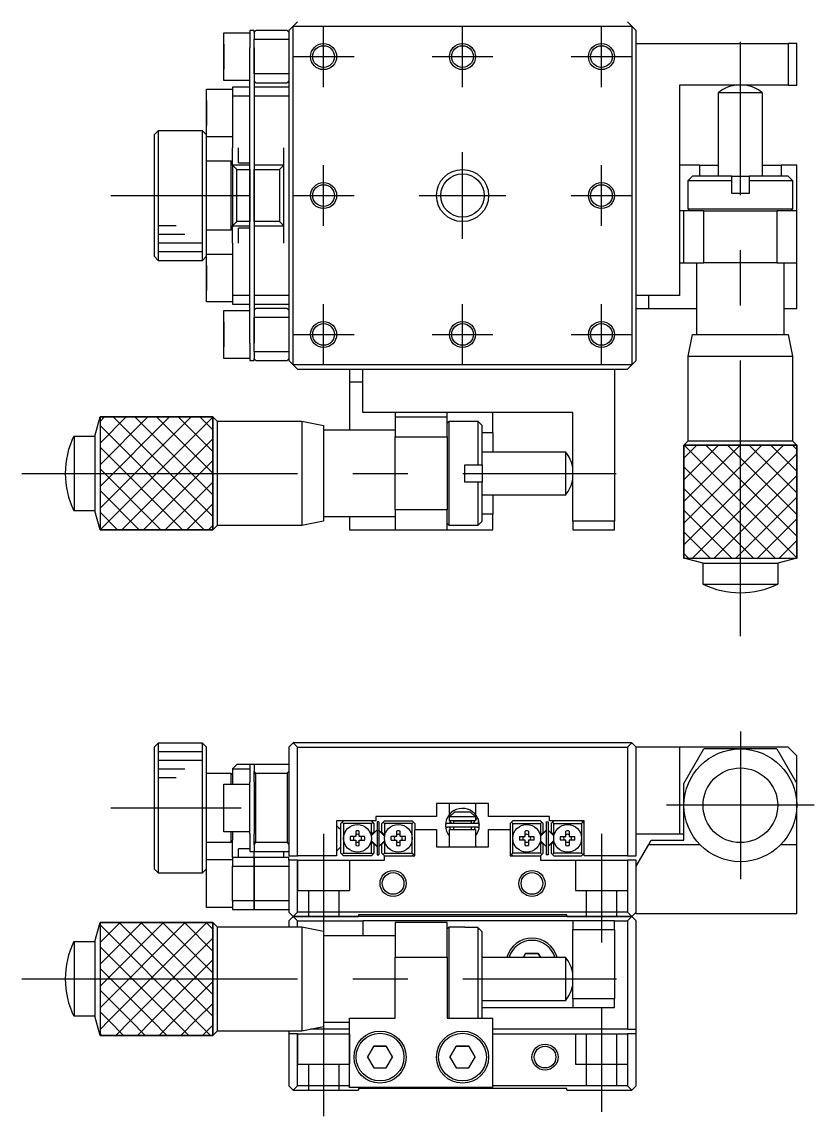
# Model space of a CAD drawing. Extents: x 173 to 489, y -44 to 190.
# Drawn here: x 335.3 to 426.6, y -10.2 to 115.8 of the extents above; entities that cross this region are included whole.
import ezdxf

# ---------------------------------------------------------------- set-up
doc = ezdxf.new("R2010")
doc.units = 0
doc.linetypes.add('CENTER', pattern=[50.8, 31.75, -6.35, 6.35, -6.35])
doc.linetypes.add('DASHED', pattern=[19.05, 12.7, -6.35])
doc.layers.get('0').update_dxf_attribs({"linetype": 'CONTINUOUS'})
doc.layers.add('CENTER', color=1, linetype='CENTER')

msp = doc.modelspace()

# ---------------------------------------------------------------- linework, layer by layer
at = {"color": 7, "linetype": 'CONTINUOUS'}
for p, q in [((362.06, 114.82), (361.56, 114.82)), ((361.56, 114.82), (361.56, 112.82)), ((362.06, 114.62), (362.26, 114.82)), ((362.06, 114.62), (362.06, 114.82)), ((365.86, 114.82), (362.26, 114.82)), ((365.86, 114.82), (366.06, 114.62)), ((366.56, 115.32), (366.06, 114.82)), ((366.06, 114.82), (366.06, 76.82)), ((367.06, 115.82), (366.56, 115.32)), ((366.56, 115.32), (405.56, 115.32)), ((366.56, 76.32), (366.56, 115.32)), ((405.56, 115.32), (405.06, 115.82)), ((405.56, 115.32), (405.56, 76.32)), ((406.06, 114.82), (405.56, 115.32)), ((406.06, 76.82), (406.06, 114.82)), ((358.56, 111.82), (358.56, 114.57)), ((358.56, 109.07), (358.56, 114.57)), ((358.56, 114.57), (361.56, 114.57)), ((362.06, 114.62), (362.06, 113.82)), ((362.06, 113.82), (366.06, 113.82)), ((362.06, 112.82), (362.06, 113.82)), ((362.06, 112.82), (362.06, 113.82)), ((358.56, 112.54), (358.56, 113.27)), ((358.56, 113.27), (358.56, 112.54)), ((358.56, 111.1), (358.56, 112.54)), ((358.56, 112.54), (358.56, 111.1)), ((361.56, 98.82), (361.56, 112.82)), ((362.06, 109.82), (362.06, 112.82)), ((362.06, 112.82), (362.06, 109.82)), ((406.06, 113.32), (423.56, 113.32)), ((424.56, 113.32), (423.56, 113.32)), ((423.56, 113.32), (423.56, 108.52)), ((424.56, 108.52), (424.56, 113.32)), ((358.56, 109.07), (358.56, 111.82)), ((358.56, 110.38), (358.56, 111.1)), ((358.56, 111.1), (358.56, 110.38)), ((366.06, 109.82), (362.06, 109.82)), ((362.06, 109.82), (362.06, 98.82)), ((361.56, 109.07), (358.56, 109.07)), ((362.26, 108.82), (362.06, 109.02)), ((362.26, 108.82), (365.86, 108.82)), ((366.06, 109.02), (365.86, 108.82)), ((411.06, 108.52), (411.06, 84.32)), ((423.56, 108.52), (411.06, 108.52)), ((423.56, 108.52), (424.56, 108.52)), ((356.56, 105.32), (356.56, 108.07)), ((356.56, 102.82), (356.56, 108.07)), ((356.56, 108.07), (359.56, 108.07)), ((361.56, 108.32), (359.56, 108.32)), ((359.56, 108.32), (359.56, 107.32)), ((359.56, 107.32), (361.56, 107.32)), ((359.56, 107.32), (359.56, 101.32)), ((366.06, 108.32), (362.06, 108.32)), ((362.06, 107.32), (366.06, 107.32)), ((415.56, 107.69), (415.7, 107.69)), ((415.56, 98.07), (415.56, 107.69)), ((415.7, 107.69), (420.56, 107.69)), ((420.56, 107.69), (420.56, 98.07)), ((356.56, 106.04), (356.56, 106.77)), ((356.56, 106.77), (356.56, 106.04)), ((356.56, 104.6), (356.56, 106.04)), ((356.56, 106.04), (356.56, 104.6)), ((356.56, 102.82), (356.56, 105.32)), ((356.56, 103.88), (356.56, 104.6)), ((356.56, 104.6), (356.56, 103.88)), ((350.56, 102.82), (351.06, 103.32)), ((350.56, 102.82), (350.56, 95.9)), ((351.06, 95.9), (351.06, 103.32)), ((351.06, 103.32), (356.06, 103.32)), ((356.06, 103.32), (356.06, 88.32)), ((356.06, 103.32), (356.56, 102.82)), ((356.56, 88.82), (356.56, 102.82)), ((359.56, 102.57), (356.56, 102.57)), ((359.56, 99.62), (359.56, 101.32)), ((360.26, 99.59), (360.26, 101.32)), ((365.46, 99.32), (365.46, 101.32)), ((356.56, 99.82), (359.36, 99.82)), ((359.36, 99.82), (359.36, 91.82)), ((359.36, 99.82), (359.56, 99.62)), ((359.56, 99.32), (359.56, 99.62)), ((360.26, 99.59), (361.56, 99.59)), ((361.56, 99.32), (359.56, 99.32)), ((359.56, 99.32), (360.06, 98.82)), ((359.56, 99.32), (359.56, 97.07)), ((360.06, 98.82), (361.56, 98.82)), ((360.06, 92.82), (360.06, 98.82)), ((361.56, 98.82), (361.56, 92.82)), ((361.56, 92.82), (361.56, 98.82)), ((365.46, 99.32), (362.06, 99.32)), ((362.06, 98.82), (364.96, 98.82)), ((362.06, 92.82), (362.06, 98.82)), ((362.06, 98.82), (362.06, 92.82)), ((364.96, 98.82), (365.46, 99.32)), ((364.96, 98.82), (364.96, 92.82)), ((365.46, 92.32), (365.46, 99.32)), ((413.37, 99.32), (411.06, 99.32)), ((413.37, 99.32), (415.56, 99.32)), ((413.37, 99.32), (413.37, 98.07)), ((420.56, 99.32), (422.75, 99.32)), ((422.75, 99.32), (422.75, 98.07)), ((424.56, 99.32), (422.75, 99.32)), ((424.56, 94.07), (424.56, 99.32)), ((359.56, 97.07), (359.56, 94.57)), ((412.06, 97.57), (412.56, 98.07)), ((412.06, 97.57), (417.06, 97.57)), ((412.06, 94.27), (412.06, 97.57)), ((417.06, 98.07), (412.56, 98.07)), ((417.06, 98.07), (419.06, 98.07)), ((417.06, 97.57), (417.06, 98.07)), ((417.06, 96.07), (417.06, 97.57)), ((423.56, 98.07), (419.06, 98.07)), ((419.06, 98.07), (419.06, 97.57)), ((419.06, 97.57), (424.06, 97.57)), ((419.06, 97.57), (419.06, 96.07)), ((423.56, 98.07), (424.06, 97.57)), ((424.06, 97.57), (424.06, 94.27)), ((350.56, 95.9), (350.56, 88.82)), ((351.06, 88.32), (351.06, 95.9)), ((419.06, 96.07), (417.06, 96.07)), ((359.56, 94.57), (359.56, 92.32)), ((411.56, 94.07), (411.06, 94.07)), ((411.56, 88.07), (411.56, 94.07)), ((413.85, 94.07), (411.56, 94.07)), ((424.06, 94.27), (412.06, 94.27)), ((412.26, 94.07), (412.06, 94.27)), ((413.85, 88.07), (413.85, 94.07)), ((413.85, 94.07), (422.25, 94.07)), ((422.25, 94.07), (422.25, 88.07)), ((424.56, 94.07), (422.25, 94.07)), ((424.06, 94.27), (423.86, 94.07)), ((424.56, 88.07), (424.56, 94.07)), ((359.56, 92.02), (359.36, 91.82)), ((359.56, 92.32), (360.06, 92.82)), ((359.56, 92.02), (359.56, 92.32)), ((359.56, 92.32), (361.56, 92.32)), ((359.56, 90.32), (359.56, 92.02)), ((361.56, 92.82), (360.06, 92.82)), ((360.26, 90.32), (360.26, 92.05)), ((361.56, 92.05), (360.26, 92.05)), ((361.56, 78.82), (361.56, 92.82)), ((364.96, 92.82), (362.06, 92.82)), ((362.06, 92.82), (362.06, 81.82)), ((362.06, 92.32), (365.46, 92.32)), ((364.96, 92.82), (365.46, 92.32)), ((365.46, 90.32), (365.46, 92.32)), ((359.36, 91.82), (356.56, 91.82)), ((359.56, 90.32), (359.56, 84.32)), ((351.06, 88.32), (350.56, 88.82)), ((356.06, 88.32), (351.06, 88.32)), ((356.56, 88.82), (356.06, 88.32)), ((356.56, 89.07), (359.56, 89.07)), ((356.56, 86.32), (356.56, 88.82)), ((356.56, 83.57), (356.56, 88.82)), ((356.56, 87.04), (356.56, 87.77)), ((356.56, 87.77), (356.56, 87.04)), ((356.56, 85.6), (356.56, 87.04)), ((356.56, 87.04), (356.56, 85.6)), ((411.06, 88.07), (411.56, 88.07)), ((411.56, 88.07), (413.85, 88.07)), ((413.06, 79.82), (413.06, 88.07)), ((422.25, 88.07), (413.85, 88.07)), ((422.25, 88.07), (424.56, 88.07)), ((423.06, 88.07), (423.06, 79.82)), ((424.56, 82.82), (424.56, 88.07)), ((356.56, 83.57), (356.56, 86.32)), ((356.56, 84.88), (356.56, 85.6)), ((356.56, 85.6), (356.56, 84.88)), ((359.56, 83.57), (356.56, 83.57)), ((361.56, 84.32), (359.56, 84.32)), ((359.56, 84.32), (359.56, 83.32)), ((359.56, 83.32), (361.56, 83.32)), ((366.06, 84.32), (362.06, 84.32)), ((362.06, 83.32), (366.06, 83.32)), ((411.06, 84.32), (406.06, 84.32)), ((407.5, 82.82), (407.5, 84.32)), ((358.56, 79.82), (358.56, 82.57)), ((358.56, 77.07), (358.56, 82.57)), ((358.56, 82.57), (361.56, 82.57)), ((362.06, 82.62), (362.26, 82.82)), ((365.86, 82.82), (362.26, 82.82)), ((365.86, 82.82), (366.06, 82.62)), ((406.06, 82.82), (407.5, 82.82)), ((407.5, 82.82), (413.06, 82.82)), ((423.06, 82.82), (424.56, 82.82)), ((358.56, 80.54), (358.56, 81.27)), ((358.56, 81.27), (358.56, 80.54)), ((362.06, 81.82), (366.06, 81.82)), ((362.06, 78.82), (362.06, 81.82)), ((362.06, 81.82), (362.06, 78.82)), ((358.56, 79.1), (358.56, 80.54)), ((358.56, 80.54), (358.56, 79.1)), ((358.56, 77.07), (358.56, 79.82)), ((412.06, 77.32), (412.56, 79.82)), ((412.56, 79.82), (412.88, 79.82)), ((412.88, 79.82), (423.56, 79.82)), ((423.56, 79.82), (424.06, 77.32)), ((358.56, 78.38), (358.56, 79.1)), ((358.56, 79.1), (358.56, 78.38)), ((361.56, 78.82), (361.56, 76.82)), ((362.06, 77.82), (362.06, 78.82)), ((362.06, 77.82), (362.06, 78.82)), ((361.56, 77.07), (358.56, 77.07)), ((366.06, 77.82), (362.06, 77.82)), ((362.06, 77.82), (362.06, 77.02)), ((362.26, 76.82), (362.06, 77.02)), ((362.06, 76.82), (362.06, 77.02)), ((366.06, 77.02), (365.86, 76.82)), ((412.06, 77.32), (412.41, 77.32)), ((412.06, 67.57), (412.06, 77.32)), ((412.41, 77.32), (424.06, 77.32)), ((424.06, 77.32), (424.06, 67.57)), ((361.56, 76.82), (362.06, 76.82)), ((362.26, 76.82), (365.86, 76.82)), ((366.06, 76.82), (366.56, 76.32)), ((405.56, 76.32), (366.56, 76.32)), ((366.56, 76.32), (367.06, 75.82)), ((367.06, 75.82), (374.56, 75.82)), ((373.06, 75.82), (373.06, 74.38)), ((374.56, 75.82), (403.56, 75.82)), ((374.56, 70.82), (374.56, 75.82)), ((374.56, 75.82), (403.56, 75.82)), ((403.56, 75.82), (403.56, 58.32)), ((403.56, 75.82), (405.06, 75.82)), ((405.06, 75.82), (405.56, 76.32)), ((405.56, 76.32), (406.06, 76.82)), ((373.06, 74.38), (374.56, 74.38)), ((373.06, 74.38), (373.06, 68.82)), ((398.76, 70.82), (374.56, 70.82)), ((378.31, 70.82), (378.31, 70.32)), ((384.31, 70.32), (384.31, 70.82)), ((389.56, 68.51), (389.56, 70.82)), ((398.76, 58.32), (398.76, 70.82)), ((343.72, 68.12), (344.31, 70.32)), ((344.31, 70.32), (344.31, 69.94)), ((357.31, 70.32), (344.31, 70.32)), ((344.31, 70.32), (344.31, 57.32)), ((357.31, 70.32), (357.31, 69.94)), ((357.31, 70.32), (357.81, 69.82)), ((357.31, 57.32), (357.31, 70.32)), ((357.81, 69.82), (357.81, 69.47)), ((357.81, 69.82), (367.56, 69.82)), ((357.81, 69.47), (357.81, 57.82)), ((367.56, 69.82), (367.56, 69.47)), ((367.56, 69.82), (370.06, 69.32)), ((367.56, 69.47), (367.56, 57.82)), ((370.06, 69.32), (370.06, 69)), ((378.31, 70.32), (384.31, 70.32)), ((378.31, 70.32), (378.31, 68.03)), ((384.31, 68.03), (384.31, 70.32)), ((384.31, 69.62), (384.51, 69.82)), ((384.51, 57.82), (384.51, 69.82)), ((384.51, 69.82), (387.81, 69.82)), ((387.81, 69.82), (387.81, 64.82)), ((387.81, 69.82), (388.31, 69.32)), ((388.31, 64.82), (388.31, 69.32)), ((341.31, 68.12), (341.31, 67.87)), ((341.31, 68.12), (343.72, 68.12)), ((343.72, 68.12), (343.72, 67.87)), ((370.06, 69), (370.06, 58.32)), ((370.06, 68.82), (378.31, 68.82)), ((389.56, 68.51), (388.31, 68.51)), ((389.56, 68.51), (389.56, 66.32)), ((341.31, 67.87), (341.31, 59.52)), ((343.72, 67.87), (343.72, 59.52)), ((378.31, 68.03), (384.31, 68.03)), ((378.31, 59.63), (378.31, 68.03)), ((384.31, 68.03), (384.31, 59.63)), ((411.56, 67.07), (412.06, 67.57)), ((411.56, 67.07), (411.94, 67.07)), ((411.56, 67.07), (411.56, 54.07)), ((424.56, 67.07), (411.56, 67.07)), ((412.06, 67.57), (412.41, 67.57)), ((412.41, 67.57), (424.06, 67.57)), ((424.06, 67.57), (424.56, 67.07)), ((424.56, 54.07), (424.56, 67.07)), ((388.31, 66.32), (397.93, 66.32)), ((397.93, 66.32), (397.93, 66.17)), ((397.93, 66.17), (397.93, 61.32)), ((386.31, 62.82), (386.31, 64.82)), ((386.31, 64.82), (387.81, 64.82)), ((387.81, 64.82), (388.31, 64.82)), ((388.31, 64.82), (388.31, 62.82)), ((387.81, 62.82), (386.31, 62.82)), ((387.81, 62.82), (387.81, 57.82)), ((388.31, 62.82), (387.81, 62.82)), ((388.31, 58.32), (388.31, 62.82)), ((397.93, 61.32), (388.31, 61.32)), ((389.56, 61.32), (389.56, 59.13)), ((343.72, 59.52), (341.31, 59.52)), ((344.31, 57.32), (343.72, 59.52)), ((378.31, 59.63), (378.31, 57.32)), ((384.31, 59.63), (378.31, 59.63)), ((384.31, 57.32), (384.31, 59.63)), ((370.06, 58.32), (367.56, 57.82)), ((378.31, 58.82), (370.06, 58.82)), ((373.06, 58.82), (373.06, 57.32)), ((384.51, 57.82), (384.31, 58.02)), ((388.31, 58.32), (387.81, 57.82)), ((389.56, 59.13), (388.31, 59.13)), ((389.56, 57.32), (389.56, 59.13)), ((403.56, 58.32), (398.76, 58.32)), ((398.76, 58.32), (398.76, 57.32)), ((403.56, 57.32), (403.56, 58.32)), ((344.31, 57.32), (357.31, 57.32)), ((357.81, 57.82), (357.31, 57.32)), ((367.56, 57.82), (357.81, 57.82)), ((373.06, 57.32), (378.31, 57.32)), ((378.31, 57.32), (384.31, 57.32)), ((384.31, 57.32), (389.56, 57.32)), ((387.81, 57.82), (384.51, 57.82)), ((398.76, 57.32), (403.56, 57.32)), ((411.56, 54.07), (411.94, 54.07)), ((413.76, 53.48), (411.56, 54.07)), ((411.56, 54.07), (424.56, 54.07)), ((413.76, 53.48), (414.01, 53.48)), ((413.76, 51.07), (413.76, 53.48)), ((414.01, 53.48), (422.36, 53.48)), ((424.56, 54.07), (422.36, 53.48)), ((422.36, 53.48), (422.36, 51.07)), ((413.76, 51.07), (414.01, 51.07)), ((414.01, 51.07), (422.36, 51.07)), ((350.56, 32.29), (351.06, 32.79)), ((351.06, 17.79), (351.06, 32.79)), ((351.06, 32.79), (356.06, 32.79)), ((356.06, 32.79), (356.06, 17.8)), ((356.06, 32.79), (356.56, 32.29)), ((366.06, 32.29), (366.56, 32.79)), ((405.56, 32.79), (366.56, 32.79)), ((366.56, 32.79), (367.06, 32.29)), ((405.06, 32.29), (405.56, 32.79)), ((405.56, 32.79), (406.06, 32.29)), ((350.56, 32.29), (350.56, 18.29)), ((350.56, 32.29), (350.56, 18.29)), ((350.56, 32.29), (350.56, 32.29)), ((356.56, 19.34), (356.56, 32.29)), ((366.06, 32.29), (366.06, 19.79)), ((367.06, 32.29), (405.06, 32.29)), ((367.06, 19.79), (367.06, 32.29)), ((405.06, 32.29), (405.06, 19.79)), ((411.06, 32.29), (406.06, 32.29)), ((406.06, 19.79), (406.06, 32.29)), ((411.06, 32.29), (411.06, 22.29)), ((423.56, 32.29), (411.06, 32.29)), ((411.56, 28.12), (413.85, 32.09)), ((418.06, 32.09), (413.85, 32.09)), ((422.25, 32.09), (418.06, 32.09)), ((422.25, 32.09), (424.56, 28.09)), ((423.56, 32.29), (424.56, 31.29)), ((359.56, 29.79), (360.06, 30.29)), ((361.56, 30.29), (360.06, 30.29)), ((362.06, 30.29), (361.56, 30.29)), ((361.56, 30.29), (361.56, 28.29)), ((366.06, 30.29), (362.06, 30.29)), ((362.06, 30.29), (362.06, 29.49)), ((424.56, 28.09), (424.56, 31.29)), ((356.56, 29.29), (359.36, 29.29)), ((359.36, 29.29), (359.36, 28.04)), ((359.36, 29.29), (359.56, 29.09)), ((359.56, 29.79), (361.56, 29.79)), ((359.56, 29.79), (359.56, 28.04)), ((362.26, 29.29), (362.06, 29.49)), ((362.06, 29.49), (362.06, 29.17)), ((362.06, 29.17), (362.06, 29.49)), ((362.06, 28.29), (362.06, 29.17)), ((362.26, 21.29), (362.26, 29.29)), ((362.26, 29.29), (365.86, 29.29)), ((366.06, 29.49), (365.86, 29.29)), ((365.86, 29.29), (365.86, 21.29)), ((358.56, 22.54), (358.56, 28.04)), ((358.56, 28.04), (361.56, 28.04)), ((361.56, 22.29), (361.56, 28.29)), ((362.06, 28.29), (362.06, 22.29)), ((411.56, 25.59), (411.56, 28.12)), ((424.56, 25.59), (424.56, 28.09)), ((383.06, 25.79), (383.06, 24.29)), ((389.06, 25.79), (383.06, 25.79)), ((384.56, 24.55), (384.56, 25.79)), ((387.56, 25.79), (387.56, 24.52)), ((389.06, 24.29), (389.06, 25.79)), ((411.56, 21.59), (411.56, 25.59)), ((424.56, 21.09), (424.56, 25.59)), ((376.06, 24.29), (376.06, 23.79)), ((383.06, 24.29), (376.06, 24.29)), ((384.23, 24.01), (384.25, 24.07)), ((384.25, 24.07), (384.26, 24.08)), ((384.26, 24.08), (384.26, 24.08)), ((384.56, 24.29), (384.61, 24.29)), ((384.56, 23.79), (384.56, 24.29)), ((385.14, 24.79), (384.61, 24.29)), ((384.61, 24.29), (387.5, 24.29)), ((386.97, 24.79), (385.14, 24.79)), ((387.5, 24.29), (386.97, 24.79)), ((386.98, 24.79), (386.97, 24.79)), ((387.5, 24.29), (387.56, 24.29)), ((387.56, 24.52), (387.56, 24.52)), ((387.56, 24.51), (387.56, 24.51)), ((387.56, 24.29), (387.56, 23.79)), ((387.82, 24.08), (387.56, 24)), ((387.56, 24), (387.56, 24)), ((387.56, 23.99), (387.57, 23.99)), ((387.57, 23.99), (387.59, 24)), ((387.59, 24), (387.61, 24.01)), ((387.61, 24.01), (387.62, 24.02)), ((387.62, 24.02), (387.64, 24.02)), ((387.64, 24.02), (387.66, 24.03)), ((387.66, 24.03), (387.67, 24.04)), ((387.67, 24.04), (387.69, 24.04)), ((387.69, 24.04), (387.7, 24.05)), ((387.7, 24.05), (387.72, 24.05)), ((387.72, 24.05), (387.73, 24.06)), ((387.73, 24.06), (387.75, 24.06)), ((387.75, 24.06), (387.76, 24.07)), ((387.76, 24.07), (387.77, 24.07)), ((387.77, 24.07), (387.78, 24.07)), ((387.78, 24.07), (387.79, 24.07)), ((387.79, 24.07), (387.8, 24.08)), ((387.8, 24.08), (387.81, 24.08)), ((387.81, 24.1), (387.82, 24.07)), ((387.81, 24.08), (387.82, 24.08)), ((387.82, 24.08), (387.82, 24.08)), ((387.82, 24.08), (387.82, 24.07)), ((387.82, 24.07), (387.83, 24.07)), ((387.83, 24.07), (387.83, 24.07)), ((387.83, 24.07), (387.84, 24.04)), ((387.84, 24.04), (387.85, 24.01)), ((387.85, 24.01), (387.86, 23.97)), ((387.85, 24.01), (387.99, 23.32)), ((387.86, 23.97), (387.87, 23.94)), ((396.06, 24.29), (389.06, 24.29)), ((396.06, 23.79), (396.06, 24.29)), ((371.56, 23.79), (371.56, 19.79)), ((376.06, 23.79), (371.56, 23.79)), ((371.56, 23.28), (371.79, 23.04)), ((371.79, 23.04), (372.04, 22.79)), ((372.04, 21.79), (372.04, 22.79)), ((372.21, 23.64), (372.06, 23.49)), ((372.06, 20.09), (372.06, 23.49)), ((372.21, 23.64), (372.36, 23.79)), ((372.36, 23.49), (372.21, 23.64)), ((375.56, 23.49), (372.36, 23.49)), ((372.36, 23.49), (372.36, 21.79)), ((375.53, 22.08), (376.15, 22.7)), ((375.56, 23.79), (375.71, 23.64)), ((375.71, 23.64), (375.56, 23.49)), ((375.56, 22.19), (375.56, 23.49)), ((375.86, 23.49), (375.71, 23.64)), ((375.86, 23.49), (375.86, 22.49)), ((376.41, 23.69), (376.21, 23.69)), ((376.21, 23.69), (376.21, 19.89)), ((376.41, 23.69), (376.41, 19.89)), ((376.43, 22.7), (377.08, 22.05)), ((376.47, 22.7), (377.08, 22.08)), ((376.91, 23.64), (376.76, 23.49)), ((376.76, 22.49), (376.76, 23.49)), ((376.91, 23.64), (377.06, 23.79)), ((377.06, 23.49), (376.91, 23.64)), ((377.06, 23.79), (380.26, 23.79)), ((380.26, 23.49), (377.06, 23.49)), ((377.06, 23.49), (377.06, 22.19)), ((380.26, 23.79), (380.41, 23.64)), ((380.41, 23.64), (380.26, 23.49)), ((380.26, 21.79), (380.26, 23.49)), ((380.56, 23.49), (380.41, 23.64)), ((380.56, 23.49), (380.56, 22.79)), ((380.56, 22.79), (383.06, 22.79)), ((380.56, 19.79), (380.56, 22.79)), ((383.06, 22.79), (383.06, 20.79)), ((384.32, 23.52), (387.77, 23.52)), ((387.77, 23.07), (384.32, 23.07)), ((385.06, 23.79), (384.56, 23.79)), ((387.56, 23.79), (384.56, 23.79)), ((384.63, 23.79), (384.56, 23.52)), ((384.56, 23.07), (384.62, 22.79)), ((384.56, 22.79), (387.56, 22.79)), ((384.56, 20.79), (384.56, 22.79)), ((384.64, 23.79), (384.64, 23.79)), ((384.64, 23.79), (384.64, 23.77)), ((384.64, 23.77), (384.65, 23.76)), ((384.65, 23.76), (384.65, 23.74)), ((384.65, 23.74), (384.65, 23.73)), ((384.65, 23.73), (384.65, 23.72)), ((384.65, 23.72), (384.66, 23.7)), ((384.66, 23.7), (384.66, 23.69)), ((384.66, 23.69), (384.67, 23.68)), ((384.67, 23.68), (384.67, 23.67)), ((384.67, 23.67), (384.68, 23.65)), ((384.68, 23.65), (384.69, 23.64)), ((384.69, 23.64), (384.69, 23.63)), ((384.69, 23.63), (384.7, 23.62)), ((384.7, 23.62), (384.71, 23.61)), ((384.71, 23.61), (384.72, 23.6)), ((384.72, 23.6), (384.73, 23.59)), ((384.73, 23.59), (384.74, 23.58)), ((384.74, 23.58), (384.75, 23.57)), ((384.75, 23.57), (384.76, 23.57)), ((384.76, 23.57), (384.77, 23.56)), ((384.77, 23.56), (384.78, 23.55)), ((384.78, 23.55), (384.8, 23.54)), ((384.8, 23.54), (384.81, 23.54)), ((384.81, 23.54), (384.82, 23.53)), ((384.82, 23.53), (384.83, 23.53)), ((384.83, 23.53), (384.85, 23.53)), ((384.85, 23.53), (384.86, 23.52)), ((384.86, 23.52), (384.87, 23.52)), ((384.87, 23.52), (384.89, 23.52)), ((384.89, 23.52), (384.9, 23.52)), ((384.9, 23.52), (384.91, 23.52)), ((384.91, 23.52), (384.92, 23.52)), ((385.06, 23.79), (387.06, 23.79)), ((387.06, 23.79), (385.06, 23.79)), ((385.06, 23.52), (385.06, 23.79)), ((385.06, 22.79), (385.06, 23.07)), ((387.56, 23.79), (387.06, 23.79)), ((387.06, 23.79), (387.06, 23.52)), ((387.06, 23.07), (387.06, 22.79)), ((387.16, 23.52), (387.17, 23.52)), ((387.17, 23.52), (387.19, 23.52)), ((387.19, 23.52), (387.2, 23.52)), ((387.2, 23.52), (387.22, 23.52)), ((387.22, 23.52), (387.23, 23.52)), ((387.23, 23.52), (387.24, 23.53)), ((387.24, 23.53), (387.25, 23.53)), ((387.25, 23.53), (387.27, 23.54)), ((387.27, 23.54), (387.28, 23.54)), ((387.28, 23.54), (387.29, 23.55)), ((387.29, 23.55), (387.3, 23.55)), ((387.3, 23.55), (387.31, 23.56)), ((387.31, 23.56), (387.33, 23.57)), ((387.33, 23.57), (387.34, 23.58)), ((387.34, 23.58), (387.35, 23.59)), ((387.35, 23.59), (387.36, 23.59)), ((387.36, 23.59), (387.37, 23.6)), ((387.37, 23.61), (387.38, 23.62)), ((387.37, 23.6), (387.37, 23.61)), ((387.38, 23.62), (387.39, 23.64)), ((387.39, 23.64), (387.4, 23.65)), ((387.4, 23.65), (387.41, 23.66)), ((387.41, 23.67), (387.42, 23.68)), ((387.41, 23.66), (387.41, 23.67)), ((387.42, 23.7), (387.43, 23.71)), ((387.42, 23.68), (387.42, 23.7)), ((387.43, 23.75), (387.44, 23.76)), ((387.43, 23.74), (387.43, 23.75)), ((387.43, 23.72), (387.43, 23.74)), ((387.43, 23.71), (387.43, 23.72)), ((387.44, 23.78), (387.44, 23.79)), ((387.44, 23.79), (387.44, 23.79)), ((387.44, 23.76), (387.44, 23.78)), ((387.46, 22.79), (387.52, 23.07)), ((387.56, 22.79), (387.56, 20.79)), ((387.85, 23.55), (387.83, 23.52)), ((387.83, 23.52), (387.83, 23.51)), ((387.86, 23.58), (387.85, 23.55)), ((387.87, 23.62), (387.86, 23.58)), ((387.87, 23.94), (387.88, 23.9)), ((387.88, 23.65), (387.87, 23.62)), ((387.88, 23.9), (387.88, 23.87)), ((387.88, 23.87), (387.89, 23.83)), ((387.89, 23.76), (387.88, 23.72)), ((387.88, 23.72), (387.88, 23.69)), ((387.88, 23.69), (387.88, 23.65)), ((387.89, 23.83), (387.89, 23.8)), ((387.89, 23.8), (387.89, 23.76)), ((389.06, 20.79), (389.06, 22.79)), ((389.06, 22.79), (391.56, 22.79)), ((391.56, 23.49), (391.71, 23.64)), ((391.56, 23.49), (391.56, 22.79)), ((391.56, 22.79), (391.56, 19.79)), ((391.86, 23.79), (391.71, 23.64)), ((391.71, 23.64), (391.86, 23.49)), ((395.06, 23.79), (391.86, 23.79)), ((391.86, 23.49), (395.06, 23.49)), ((391.86, 21.79), (391.86, 23.49)), ((395.03, 22.08), (395.65, 22.7)), ((395.68, 22.7), (395.04, 22.05)), ((395.21, 23.64), (395.06, 23.79)), ((395.06, 23.49), (395.21, 23.64)), ((395.06, 23.49), (395.06, 22.19)), ((395.21, 23.64), (395.36, 23.49)), ((395.36, 22.49), (395.36, 23.49)), ((395.71, 23.69), (395.91, 23.69)), ((395.71, 23.69), (395.71, 19.89)), ((395.91, 23.69), (395.91, 19.89)), ((395.97, 22.7), (396.58, 22.08)), ((400.06, 23.79), (396.06, 23.79)), ((396.26, 23.49), (396.41, 23.64)), ((396.26, 23.49), (396.26, 22.49)), ((396.56, 23.79), (396.41, 23.64)), ((396.41, 23.64), (396.56, 23.49)), ((396.56, 23.49), (399.76, 23.49)), ((396.56, 22.19), (396.56, 23.49)), ((399.91, 23.64), (399.76, 23.79)), ((399.76, 23.49), (399.91, 23.64)), ((399.76, 23.49), (399.76, 21.79)), ((399.91, 23.64), (400.06, 23.49)), ((400.06, 19.79), (400.06, 23.79)), ((361.56, 22.54), (358.56, 22.54)), ((359.36, 22.54), (359.36, 21.29)), ((359.56, 21.49), (359.36, 21.29)), ((359.56, 22.54), (359.56, 21.59)), ((359.56, 19.59), (359.56, 21.59)), ((361.56, 22.29), (361.56, 20.29)), ((362.06, 21.42), (362.06, 22.29)), ((372.04, 20.79), (372.04, 21.79)), ((372.36, 21.79), (372.36, 20.09)), ((373.76, 21.99), (373.13, 21.99)), ((373.13, 21.59), (373.76, 21.59)), ((373.76, 22.62), (373.76, 21.99)), ((373.76, 21.59), (373.76, 20.97)), ((374.16, 21.99), (374.16, 22.62)), ((374.78, 21.99), (374.16, 21.99)), ((374.16, 21.59), (374.78, 21.59)), ((374.16, 20.97), (374.16, 21.59)), ((375.52, 22.15), (375.56, 22.19)), ((375.56, 21.4), (375.52, 21.44)), ((376.15, 20.89), (375.53, 21.51)), ((375.79, 21.28), (375.54, 21.54)), ((375.56, 22.19), (375.86, 22.49)), ((377.08, 21.51), (376.47, 20.89)), ((376.76, 22.49), (377.06, 22.19)), ((377.06, 22.19), (377.1, 22.15)), ((377.1, 21.44), (377.06, 21.4)), ((378.46, 21.99), (377.83, 21.99)), ((377.83, 21.59), (378.46, 21.59)), ((378.46, 22.62), (378.46, 21.99)), ((378.46, 21.59), (378.46, 20.97)), ((378.86, 21.99), (378.86, 22.62)), ((379.48, 21.99), (378.86, 21.99)), ((378.86, 20.97), (378.86, 21.59)), ((378.86, 21.59), (379.48, 21.59)), ((380.26, 20.09), (380.26, 21.79)), ((391.86, 20.09), (391.86, 21.79)), ((392.63, 21.99), (393.26, 21.99)), ((393.26, 21.59), (392.63, 21.59)), ((393.26, 21.99), (393.26, 22.62)), ((393.26, 20.97), (393.26, 21.59)), ((393.66, 22.62), (393.66, 21.99)), ((393.66, 21.99), (394.28, 21.99)), ((394.28, 21.59), (393.66, 21.59)), ((393.66, 21.59), (393.66, 20.97)), ((395.06, 22.19), (395.02, 22.15)), ((395.02, 21.44), (395.06, 21.4)), ((395.65, 20.89), (395.03, 21.51)), ((395.36, 22.49), (395.06, 22.19)), ((396.58, 21.51), (395.97, 20.89)), ((396.56, 22.19), (396.26, 22.49)), ((396.32, 21.28), (396.58, 21.54)), ((396.6, 22.15), (396.56, 22.19)), ((396.56, 21.4), (396.6, 21.44)), ((397.33, 21.99), (397.96, 21.99)), ((397.96, 21.59), (397.33, 21.59)), ((397.96, 21.99), (397.96, 22.62)), ((397.96, 20.97), (397.96, 21.59)), ((398.36, 22.62), (398.36, 21.99)), ((398.36, 21.99), (398.98, 21.99)), ((398.98, 21.59), (398.36, 21.59)), ((398.36, 21.59), (398.36, 20.97)), ((399.76, 21.79), (399.76, 20.09)), ((406.06, 22.29), (411.06, 22.29)), ((407.5, 21.09), (407.79, 21.59)), ((407.79, 21.59), (411.56, 21.59)), ((411.06, 22.29), (411.56, 22.29)), ((359.36, 21.29), (356.56, 21.29)), ((360.26, 19.59), (360.26, 20.59)), ((361.56, 20.59), (360.26, 20.59)), ((361.56, 20.29), (362.06, 20.29)), ((362.06, 21.42), (362.06, 21.09)), ((362.06, 21.09), (362.06, 21.42)), ((362.06, 21.09), (362.26, 21.29)), ((362.06, 21.09), (362.06, 20.29)), ((362.06, 20.29), (366.06, 20.29)), ((362.06, 19.59), (362.06, 20.29)), ((365.86, 21.29), (362.26, 21.29)), ((365.46, 19.59), (365.46, 20.29)), ((365.86, 21.29), (366.06, 21.09)), ((371.79, 20.54), (371.56, 20.31)), ((372.04, 20.79), (371.79, 20.54)), ((375.56, 20.09), (375.56, 21.4)), ((375.86, 21.1), (375.56, 21.4)), ((376.18, 20.89), (375.79, 21.28)), ((375.86, 21.1), (375.86, 20.09)), ((377.06, 21.4), (376.76, 21.1)), ((376.76, 20.09), (376.76, 21.1)), ((377.06, 21.4), (377.06, 20.09)), ((383.06, 20.79), (384.98, 20.79)), ((384.98, 20.79), (387.13, 20.79)), ((387.13, 20.79), (389.06, 20.79)), ((395.06, 21.4), (395.36, 21.1)), ((395.06, 21.4), (395.06, 20.09)), ((395.36, 20.09), (395.36, 21.1)), ((395.93, 20.89), (396.32, 21.28)), ((396.26, 21.1), (396.56, 21.4)), ((396.26, 21.1), (396.26, 20.09)), ((396.56, 20.09), (396.56, 21.4)), ((406.06, 18.59), (407.5, 21.09)), ((407.5, 21.09), (413.37, 21.09)), ((422.75, 21.09), (424.56, 21.09)), ((424.56, 13.09), (424.56, 21.09)), ((356.56, 13.84), (356.56, 19.34)), ((356.56, 19.34), (359.56, 19.34)), ((362.06, 19.59), (359.56, 19.59)), ((359.56, 19.59), (359.56, 18.59)), ((362.06, 18.59), (362.06, 19.59)), ((366.06, 19.59), (362.06, 19.59)), ((362.06, 19.59), (362.06, 18.59)), ((366.06, 19.79), (367.06, 19.79)), ((366.06, 19.29), (366.06, 19.59)), ((367.06, 19.29), (366.06, 19.29)), ((366.06, 19.29), (366.06, 13.29)), ((371.56, 19.79), (367.06, 19.79)), ((367.06, 19.29), (377.06, 19.29)), ((367.06, 13.29), (367.06, 19.29)), ((372.06, 20.09), (372.21, 19.94)), ((372.21, 19.94), (372.36, 20.09)), ((372.36, 19.79), (372.21, 19.94)), ((372.36, 20.09), (375.56, 20.09)), ((375.56, 19.79), (372.36, 19.79)), ((375.56, 20.09), (375.71, 19.94)), ((375.71, 19.94), (375.56, 19.79)), ((375.71, 19.94), (375.86, 20.09)), ((376.21, 19.89), (376.41, 19.89)), ((376.76, 20.09), (376.91, 19.94)), ((376.91, 19.94), (377.06, 20.09)), ((377.06, 19.79), (376.91, 19.94)), ((377.06, 20.09), (380.26, 20.09)), ((377.06, 19.79), (380.56, 19.79)), ((377.06, 19.29), (377.06, 19.79)), ((380.26, 20.09), (380.41, 19.94)), ((380.41, 19.94), (380.26, 19.79)), ((380.41, 19.94), (380.56, 20.09)), ((391.71, 19.94), (391.56, 20.09)), ((391.56, 19.79), (395.06, 19.79)), ((391.86, 20.09), (391.71, 19.94)), ((391.71, 19.94), (391.86, 19.79)), ((395.06, 20.09), (391.86, 20.09)), ((395.21, 19.94), (395.06, 20.09)), ((395.06, 19.79), (395.21, 19.94)), ((395.06, 19.79), (395.06, 19.29)), ((395.06, 19.29), (405.06, 19.29)), ((395.36, 20.09), (395.21, 19.94)), ((395.91, 19.89), (395.71, 19.89)), ((396.41, 19.94), (396.26, 20.09)), ((396.56, 20.09), (396.41, 19.94)), ((396.41, 19.94), (396.56, 19.79)), ((399.76, 20.09), (396.56, 20.09)), ((396.56, 19.79), (399.76, 19.79)), ((399.91, 19.94), (399.76, 20.09)), ((399.76, 19.79), (399.91, 19.94)), ((400.06, 20.09), (399.91, 19.94)), ((405.06, 19.79), (400.06, 19.79)), ((405.06, 19.79), (406.06, 19.79)), ((405.06, 19.29), (405.06, 13.29)), ((406.06, 19.29), (405.06, 19.29)), ((406.06, 13.29), (406.06, 19.29)), ((351.06, 17.79), (350.56, 18.29)), ((356.06, 17.79), (351.06, 17.79)), ((356.56, 18.29), (356.06, 17.79)), ((356.06, 17.8), (356.06, 17.79)), ((359.56, 18.59), (362.06, 18.59)), ((359.56, 14.59), (359.56, 18.59)), ((362.06, 18.59), (362.06, 14.59)), ((362.06, 18.59), (366.06, 18.59)), ((362.06, 14.59), (362.06, 18.59)), ((362.06, 14.59), (359.56, 14.59)), ((359.56, 14.59), (359.56, 13.59)), ((362.06, 13.59), (362.06, 14.59)), ((366.06, 14.59), (362.06, 14.59)), ((362.06, 14.59), (362.06, 13.59)), ((359.56, 13.84), (356.56, 13.84)), ((359.56, 13.59), (362.06, 13.59)), ((362.06, 13.59), (366.06, 13.59)), ((366.06, 13.29), (366.56, 12.79)), ((366.06, 12.29), (366.56, 12.79)), ((366.56, 12.79), (367.06, 13.29)), ((405.56, 12.79), (366.56, 12.79)), ((366.56, 12.79), (367.06, 12.29)), ((366.56, 12.79), (374.06, 12.79)), ((405.06, 13.29), (367.06, 13.29)), ((374.06, 12.99), (374.06, 12.79)), ((398.06, 12.99), (374.06, 12.99)), ((398.06, 12.79), (398.06, 12.99)), ((398.06, 12.79), (405.56, 12.79)), ((405.06, 13.29), (405.56, 12.79)), ((405.06, 12.29), (405.56, 12.79)), ((405.56, 12.79), (406.06, 13.29)), ((405.56, 12.79), (406.06, 12.29)), ((406.06, 13.09), (406.06, 13.29)), ((424.56, 13.09), (406.06, 13.09)), ((343.72, 9.89), (344.31, 12.09)), ((357.31, 12.09), (344.31, 12.09)), ((344.31, 12.09), (344.31, -0.91)), ((357.31, 12.09), (357.81, 11.59)), ((357.31, -0.91), (357.31, 12.09)), ((357.81, 11.59), (357.81, -0.41)), ((357.81, 11.59), (367.56, 11.59)), ((366.06, 12.29), (366.06, 11.59)), ((367.06, 12.29), (374.56, 12.29)), ((367.06, 11.59), (367.06, 12.29)), ((367.56, 11.59), (367.56, -0.41)), ((367.56, 11.59), (370.06, 11.09)), ((374.56, 12.29), (374.56, 10.59)), ((398.76, 12.29), (374.56, 12.29)), ((378.31, 12.09), (378.31, 8.09)), ((384.31, 12.09), (378.31, 12.09)), ((384.31, 8.09), (384.31, 12.09)), ((384.31, 11.39), (384.51, 11.59)), ((384.51, 1.09), (384.51, 11.59)), ((384.51, 11.59), (386.31, 11.59)), ((386.31, 11.51), (386.31, 11.59)), ((387.81, 11.51), (386.31, 11.51)), ((387.81, 11.51), (387.81, 1.09)), ((388.31, 11), (387.81, 11.51)), ((403.56, 12.29), (398.76, 12.29)), ((398.76, 12.29), (398.76, 11.29)), ((403.56, 11.29), (403.56, 12.29)), ((403.56, 12.29), (405.06, 12.29)), ((405.06, 12.29), (405.06, -0.21)), ((406.06, -0.21), (406.06, 12.29)), ((370.06, 11.09), (370.06, 0.09)), ((370.06, 10.59), (378.31, 10.59)), ((388.31, 1.09), (388.31, 11)), ((398.76, 11.29), (403.56, 11.29)), ((398.76, 3.29), (398.76, 11.29)), ((403.56, 11.29), (403.56, 3.29)), ((341.31, 9.89), (341.31, 1.29)), ((341.31, 9.89), (343.72, 9.89)), ((343.72, 9.89), (343.72, 1.29)), ((378.31, 8.09), (384.31, 8.09)), ((378.31, 1.09), (378.31, 8.09)), ((384.31, 8.09), (384.31, 1.09)), ((388.31, 8.09), (397.93, 8.09)), ((393.33, 8.54), (393.07, 8.09)), ((393.07, 8.09), (393.33, 8.54)), ((394.78, 8.54), (393.33, 8.54)), ((393.33, 8.54), (394.78, 8.54)), ((395.04, 8.09), (394.78, 8.54)), ((394.78, 8.54), (395.04, 8.09)), ((397.93, 8.09), (397.93, 3.09)), ((397.93, 3.09), (388.31, 3.09)), ((403.56, 3.29), (398.76, 3.29)), ((398.76, 3.29), (398.76, 2.29)), ((403.56, 2.29), (403.56, 3.29)), ((343.72, 1.29), (341.31, 1.29)), ((344.31, -0.91), (343.72, 1.29)), ((388.31, 2.29), (398.76, 2.29)), ((398.76, 2.29), (403.56, 2.29)), ((370.06, 0.09), (367.56, -0.41)), ((373.06, 0.59), (370.06, 0.59)), ((373.06, -6.91), (373.06, 1.09)), ((373.06, 1.09), (378.31, 1.09)), ((384.31, 1.09), (389.56, 1.09)), ((389.56, -6.91), (389.56, 1.09)), ((344.31, -0.91), (357.31, -0.91)), ((357.81, -0.41), (357.31, -0.91)), ((367.56, -0.41), (357.81, -0.41)), ((366.06, -0.41), (366.06, -0.71)), ((366.06, -0.71), (366.06, -6.71)), ((367.06, -0.71), (366.06, -0.71)), ((367.06, -6.71), (367.06, -0.71)), ((367.06, -0.71), (373.06, -0.71)), ((373.06, -0.21), (368.56, -0.21)), ((405.06, -0.21), (389.56, -0.21)), ((389.56, -0.71), (405.06, -0.71)), ((405.06, -0.21), (406.06, -0.21)), ((405.06, -0.71), (405.06, -6.71)), ((406.06, -0.71), (405.06, -0.71)), ((406.06, -0.71), (406.06, -0.21)), ((406.06, -6.71), (406.06, -0.71)), ((375.83, -2.16), (375.11, -3.41)), ((375.11, -3.41), (375.83, -2.16)), ((377.28, -2.16), (375.83, -2.16)), ((375.83, -2.16), (377.28, -2.16)), ((378, -3.41), (377.28, -2.16)), ((377.28, -2.16), (378, -3.41)), ((385.33, -2.16), (384.61, -3.41)), ((384.61, -3.41), (385.33, -2.16)), ((386.78, -2.16), (385.33, -2.16)), ((385.33, -2.16), (386.78, -2.16)), ((387.5, -3.41), (386.78, -2.16)), ((386.78, -2.16), (387.5, -3.41)), ((375.11, -3.41), (375.83, -4.66)), ((377.28, -4.66), (378, -3.41)), ((384.61, -3.41), (385.33, -4.66)), ((386.78, -4.66), (387.5, -3.41)), ((375.83, -4.66), (377.28, -4.66)), ((385.33, -4.66), (386.78, -4.66)), ((366.06, -6.71), (366.56, -7.21)), ((366.56, -7.21), (367.06, -6.71)), ((366.56, -7.21), (374.06, -7.21)), ((373.06, -6.71), (367.06, -6.71)), ((389.56, -6.91), (373.06, -6.91)), ((374.06, -7.01), (374.06, -7.21)), ((398.06, -7.01), (374.06, -7.01)), ((405.06, -6.71), (389.56, -6.71)), ((398.06, -7.21), (398.06, -7.01)), ((398.06, -7.21), (405.56, -7.21)), ((405.06, -6.71), (405.56, -7.21)), ((405.56, -7.21), (406.06, -6.71))]:
    msp.add_line(p, q, dxfattribs=at)
at = {"color": 3, "linetype": 'CONTINUOUS'}
for p, q in [((353.06, 92.32), (351.06, 92.32)), ((354.06, 91.32), (351.06, 91.32)), ((356.06, 90.32), (351.06, 90.32)), ((356.06, 89.32), (351.06, 89.32)), ((344.31, 70.32), (357.31, 70.32)), ((354.82, 70.32), (344.31, 59.8)), ((352.32, 70.32), (344.31, 62.3)), ((349.82, 70.32), (344.31, 64.8)), ((347.32, 70.32), (344.31, 67.3)), ((344.82, 70.32), (344.31, 69.8)), ((344.31, 69.94), (344.31, 57.32)), ((356.32, 57.32), (344.31, 69.34)), ((357.31, 70.3), (344.32, 57.32)), ((357.31, 58.84), (345.82, 70.32)), ((357.31, 61.34), (348.32, 70.32)), ((357.31, 63.84), (350.82, 70.32)), ((357.31, 66.34), (353.32, 70.32)), ((357.31, 68.84), (355.82, 70.32)), ((357.31, 69.94), (357.31, 57.32)), ((353.82, 57.32), (344.31, 66.84)), ((357.31, 67.8), (346.82, 57.32)), ((411.56, 54.07), (411.56, 67.07)), ((413.04, 67.07), (411.56, 65.59)), ((415.54, 67.07), (411.56, 63.09)), ((418.04, 67.07), (411.56, 60.59)), ((420.54, 67.07), (411.56, 58.09)), ((423.04, 67.07), (411.56, 55.59)), ((411.57, 67.07), (424.56, 54.09)), ((411.94, 67.07), (424.56, 67.07)), ((414.07, 67.07), (424.56, 56.59)), ((416.57, 67.07), (424.56, 59.09)), ((419.07, 67.07), (424.56, 61.59)), ((421.57, 67.07), (424.56, 64.09)), ((424.07, 67.07), (424.56, 66.59)), ((424.56, 67.07), (424.56, 54.07)), ((424.56, 66.09), (412.54, 54.07)), ((351.32, 57.32), (344.31, 64.34)), ((357.31, 65.3), (349.32, 57.32)), ((411.56, 64.59), (422.07, 54.07)), ((424.56, 63.59), (415.04, 54.07)), ((348.82, 57.32), (344.31, 61.84)), ((357.31, 62.8), (351.82, 57.32)), ((411.56, 62.09), (419.57, 54.07)), ((424.56, 61.09), (417.54, 54.07)), ((346.32, 57.32), (344.31, 59.34)), ((357.31, 60.3), (354.32, 57.32)), ((411.56, 59.59), (417.07, 54.07)), ((424.56, 58.59), (420.04, 54.07)), ((357.31, 57.32), (344.31, 57.32)), ((357.31, 57.8), (356.82, 57.32)), ((411.56, 57.09), (414.57, 54.07)), ((424.56, 56.09), (422.54, 54.07)), ((411.56, 54.59), (412.07, 54.07)), ((411.94, 54.07), (424.56, 54.07)), ((351.06, 31.79), (356.06, 31.79)), ((351.06, 30.79), (356.06, 30.79)), ((351.06, 29.79), (354.06, 29.79)), ((351.06, 28.79), (353.06, 28.79)), ((344.31, 12.09), (344.31, -0.91)), ((344.31, 12.09), (357.31, 12.09)), ((354.12, 12.09), (344.31, 2.28)), ((351.62, 12.09), (344.31, 4.78)), ((349.12, 12.09), (344.31, 7.28)), ((346.62, 12.09), (344.31, 9.78)), ((355.32, 0.79), (344.31, 11.81)), ((356.62, 12.09), (345.32, 0.79)), ((357.31, 1.31), (346.52, 12.09)), ((357.31, 3.81), (349.02, 12.09)), ((357.31, 6.31), (351.52, 12.09)), ((357.31, 8.81), (354.02, 12.09)), ((357.31, 11.31), (356.52, 12.09)), ((357.31, 12.09), (357.31, -0.91)), ((357.31, 10.28), (347.82, 0.79)), ((352.82, 0.79), (344.31, 9.31)), ((357.31, 7.78), (350.32, 0.79)), ((350.32, 0.79), (344.31, 6.81)), ((357.31, 5.28), (352.82, 0.79)), ((347.82, 0.79), (344.31, 4.31)), ((357.31, 2.78), (355.32, 0.79)), ((345.32, 0.79), (344.31, 1.81)), ((345.32, 0.79), (344.31, -0.22)), ((347.02, -0.91), (345.32, 0.79)), ((347.82, 0.79), (346.12, -0.91)), ((349.52, -0.91), (347.82, 0.79)), ((350.32, 0.79), (348.62, -0.91)), ((352.02, -0.91), (350.32, 0.79)), ((352.82, 0.79), (351.12, -0.91)), ((354.52, -0.91), (352.82, 0.79)), ((355.32, 0.79), (353.62, -0.91)), ((357.02, -0.91), (355.32, 0.79)), ((357.31, 0.28), (356.12, -0.91)), ((344.52, -0.91), (344.31, -0.69)), ((357.31, -0.91), (344.31, -0.91))]:
    msp.add_line(p, q, dxfattribs=at)
at = {"color": 3, "linetype": 'DASHED'}
for p, q in [((367.06, 19.29), (367.06, 15.79)), ((373.06, 19.29), (373.06, 15.79)), ((399.06, 19.29), (399.06, 15.79)), ((405.06, 19.29), (405.06, 15.79)), ((367.06, 15.79), (373.06, 15.79)), ((368.31, 15.79), (368.31, 12.79)), ((371.81, 15.79), (371.81, 12.79)), ((399.06, 15.79), (405.06, 15.79)), ((400.31, 15.79), (400.31, 12.79)), ((403.81, 15.79), (403.81, 12.79)), ((367.06, -0.71), (367.06, -4.21)), ((373.06, -0.71), (373.06, -4.21)), ((399.06, -0.71), (399.06, -4.21)), ((400.31, -0.71), (400.31, -6.71)), ((403.81, -0.71), (403.81, -6.71)), ((405.06, -0.71), (405.06, -4.21)), ((367.06, -4.21), (373.06, -4.21)), ((368.31, -4.21), (368.31, -7.21)), ((371.81, -4.21), (371.81, -7.21)), ((399.06, -4.21), (405.06, -4.21))]:
    msp.add_line(p, q, dxfattribs=at)
at = {"color": 3, "linetype": 'CONTINUOUS'}
for centre, radius in [((370.06, 111.82), 1.5), ((386.06, 111.82), 1.5), ((402.06, 111.82), 1.5), ((386.06, 95.82), 3), ((370.06, 95.82), 1.5), ((402.06, 95.82), 1.5), ((370.06, 79.82), 1.5), ((386.06, 79.82), 1.5), ((402.06, 79.82), 1.5), ((378.06, 16.59), 1.5), ((394.06, 16.59), 1.5), ((395.56, -3.41), 1.5)]:
    msp.add_circle(centre, radius, dxfattribs=at)
at = {"color": 7, "linetype": 'CONTINUOUS'}
for centre, radius in [((370.06, 111.82), 1.25), ((386.06, 111.82), 1.25), ((402.06, 111.82), 1.25), ((386.06, 95.82), 2.5), ((370.06, 95.82), 1.25), ((402.06, 95.82), 1.25), ((370.06, 79.82), 1.25), ((386.06, 79.82), 1.25), ((402.06, 79.82), 1.25), ((418.06, 25.59), 6.5), ((418.06, 25.59), 4.3), ((373.96, 21.79), 1.6), ((378.66, 21.79), 1.6), ((393.46, 21.79), 1.6), ((398.16, 21.79), 1.6), ((378.06, 16.59), 1.25), ((394.06, 16.59), 1.25), ((376.56, -3.41), 3), ((376.56, -3.41), 2.75), ((386.06, -3.41), 3), ((386.06, -3.41), 2.75), ((395.56, -3.41), 1.25)]:
    msp.add_circle(centre, radius, dxfattribs=at)
for centre, radius, start, end in [((418.06, 104.57), 4, 99.068, 128.6822), ((418.06, 104.57), 4, 51.3178, 80.932), ((350.05, 63.82), 9.75, 153.8162, 206.1838), ((394.81, 63.82), 4, 9.068, 38.6822), ((394.81, 63.82), 4, 321.3178, 350.932), ((418.06, 59.82), 9.75, 243.8162, 296.1838), ((386.04, 23.29), 1.95, 23.6219, 179.1092), ((376.29, 22.55), 0.2, 114.3061, 135), ((376.32, 22.55), 0.2, 45, 65.6939), ((376.29, 22.55), 0.2, 45, 53.9573), ((384.32, 23.29), 0.225, 90, 270), ((386.04, 23.29), 1.95, 180.8336, 220.4031), ((386.04, 23.29), 1.95, 321.1231, 359.1976), ((387.77, 23.29), 0.225, 270, 90), ((395.79, 22.55), 0.2, 114.3061, 135), ((395.82, 22.55), 0.2, 126.0427, 135), ((395.82, 22.55), 0.2, 45, 65.6939), ((373.96, 21.79), 0.85, 166.391, 193.609), ((373.96, 21.79), 0.459, 154.1861, 205.8139), ((373.96, 21.79), 0.85, 76.391, 103.609), ((373.96, 21.79), 0.459, 64.1861, 115.8139), ((373.96, 21.79), 0.459, 334.1861, 25.8139), ((373.96, 21.79), 0.85, 346.391, 13.609), ((378.66, 21.79), 0.85, 166.391, 193.609), ((378.66, 21.79), 0.459, 154.1861, 205.8139), ((378.66, 21.79), 0.85, 76.391, 103.609), ((378.66, 21.79), 0.459, 64.1861, 115.8139), ((378.66, 21.79), 0.459, 334.1861, 25.8139), ((378.66, 21.79), 0.85, 346.391, 13.609), ((393.46, 21.79), 0.85, 166.391, 193.609), ((393.46, 21.79), 0.459, 154.1861, 205.8139), ((393.46, 21.79), 0.85, 76.391, 103.609), ((393.46, 21.79), 0.459, 64.1861, 115.8139), ((393.46, 21.79), 0.459, 334.1861, 25.8139), ((393.46, 21.79), 0.85, 346.391, 13.609), ((398.16, 21.79), 0.85, 166.391, 193.609), ((398.16, 21.79), 0.459, 154.1861, 205.8139), ((398.16, 21.79), 0.85, 76.391, 103.609), ((398.16, 21.79), 0.459, 64.1861, 115.8139), ((398.16, 21.79), 0.459, 334.1861, 25.8139), ((398.16, 21.79), 0.85, 346.391, 13.609), ((373.96, 21.79), 0.459, 244.1861, 295.8139), ((373.96, 21.79), 0.85, 256.391, 283.609), ((376.29, 21.03), 0.2, 225, 245.6939), ((376.32, 21.03), 0.2, 225, 233.9573), ((376.32, 21.03), 0.2, 294.3061, 315), ((378.66, 21.79), 0.459, 244.1861, 295.8139), ((378.66, 21.79), 0.85, 256.391, 283.609), ((393.46, 21.79), 0.459, 244.1861, 295.8139), ((393.46, 21.79), 0.85, 256.391, 283.609), ((395.79, 21.03), 0.2, 225, 245.6939), ((395.79, 21.03), 0.2, 306.0427, 315), ((395.82, 21.03), 0.2, 294.3061, 315), ((398.16, 21.79), 0.459, 244.1861, 295.8139), ((398.16, 21.79), 0.85, 256.391, 283.609), ((394.06, 7.29), 3, 90, 164.5341), ((394.06, 7.29), 3, 15.4659, 90), ((350.05, 5.59), 9.75, 153.8162, 206.1838), ((394.06, 7.29), 2.75, 90, 163.0877), ((394.06, 7.29), 2.75, 16.9123, 90), ((394.81, 5.59), 4, 9.068, 38.6822), ((394.81, 5.59), 4, 321.3178, 350.932)]:
    msp.add_arc(centre, radius, start, end, dxfattribs=at)
at = {"layer": 'CENTER', "color": 1, "linetype": 'CENTER'}
for p, q in [((370.06, 108.32), (370.06, 115.32)), ((386.06, 108.32), (386.06, 115.32)), ((402.06, 108.32), (402.06, 115.32)), ((418.06, 45.07), (418.06, 113.52)), ((366.56, 111.82), (373.56, 111.82)), ((382.56, 111.82), (389.56, 111.82)), ((398.56, 111.82), (405.56, 111.82)), ((386.06, 90.82), (386.06, 100.82)), ((370.06, 92.32), (370.06, 99.32)), ((402.06, 92.32), (402.06, 99.32)), ((345.56, 95.82), (361.56, 95.82)), ((366.56, 95.82), (373.56, 95.82)), ((381.06, 95.82), (391.06, 95.82)), ((398.56, 95.82), (405.56, 95.82)), ((370.06, 76.32), (370.06, 83.32)), ((386.06, 76.32), (386.06, 83.32)), ((402.06, 76.32), (402.06, 83.32)), ((366.56, 79.82), (373.56, 79.82)), ((382.56, 79.82), (389.56, 79.82)), ((398.56, 79.82), (405.56, 79.82)), ((335.31, 63.82), (403.76, 63.82)), ((418.06, 34.09), (418.06, 17.09)), ((345.56, 25.29), (360.56, 25.29)), ((426.56, 25.59), (409.56, 25.59)), ((370.06, 22.29), (370.06, 9.79)), ((402.06, 22.29), (402.06, 9.79)), ((335.31, 5.59), (403.81, 5.59)), ((370.06, 2.29), (370.06, -10.21)), ((402.06, 2.29), (402.06, -9.71))]:
    msp.add_line(p, q, dxfattribs=at)

doc.saveas('drawing.dxf')
